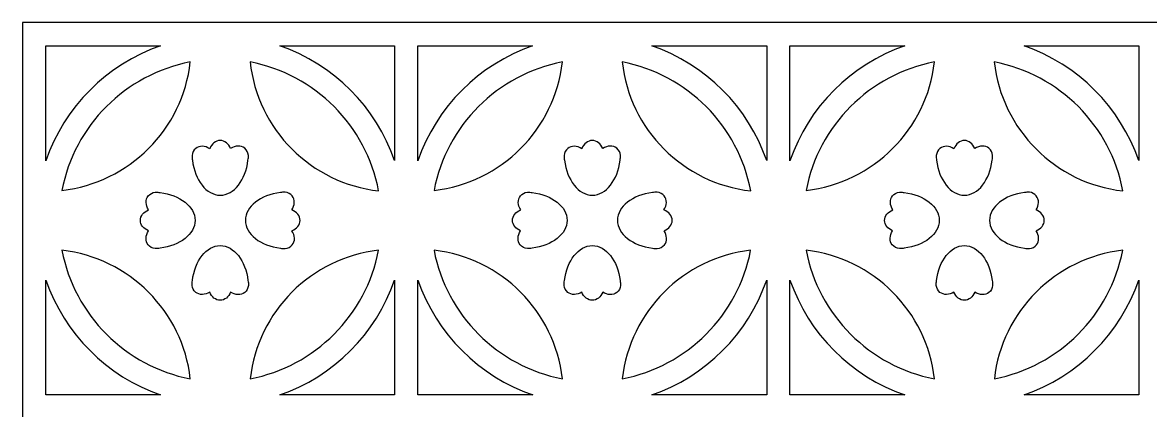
# Model space of a CAD drawing. Header units: centimetres. Extents: x -27 to -10.7, y -8.6 to -0.4.
# Drawn here: x -27 to -18.87, y -3.17 to -0.38 of the extents above; entities that cross this region are included whole.
import ezdxf

# ---------------------------------------------------------------- set-up
doc = ezdxf.new("R2010")
doc.units = ezdxf.units.CM
doc.header["$MEASUREMENT"] = 0
doc.layers.add('layer 1', color=7, linetype='Continuous')

msp = doc.modelspace()

# ---------------------------------------------------------------- linework, layer by layer
at = {"layer": 'layer 1', "color": 250}
for points, knots in [([(-24.31825, -8.59196), (-24.31825, -8.59196), (-26.99914, -8.59196), (-26.99914, -8.59196), (-26.99914, -8.59196), (-26.99914, -8.59196), (-26.99914, -5.91106), (-26.99914, -5.91106), (-26.99914, -5.91106), (-26.99914, -5.91106), (-26.99914, -5.74352), (-26.99914, -5.74352), (-26.99914, -5.74352), (-26.99914, -5.74352), (-26.99914, -3.22971), (-26.99914, -3.22971), (-26.99914, -3.22971), (-26.99914, -3.22971), (-26.99914, -3.06261), (-26.99914, -3.06261), (-26.99914, -3.06261), (-26.99914, -3.06261), (-26.99914, -0.38127), (-26.99914, -0.38127), (-26.99914, -0.38127), (-26.99914, -0.38127), (-24.31825, -0.38127), (-24.31825, -0.38127), (-24.31825, -0.38127), (-24.31825, -0.38127), (-24.1507, -0.38127), (-24.1507, -0.38127), (-24.1507, -0.38127), (-24.1507, -0.38127), (-21.63736, -0.38127), (-21.63736, -0.38127), (-21.63736, -0.38127), (-21.63736, -0.38127), (-21.4698, -0.38127), (-21.4698, -0.38127), (-21.4698, -0.38127), (-21.4698, -0.38127), (-18.95647, -0.38127), (-18.95647, -0.38127), (-18.95647, -0.38127), (-18.95647, -0.38127), (-18.78891, -0.38127), (-18.78891, -0.38127), (-18.78891, -0.38127), (-18.78891, -0.38127), (-16.27558, -0.38127), (-16.27558, -0.38127), (-16.27558, -0.38127), (-16.27558, -0.38127), (-16.10802, -0.38127), (-16.10802, -0.38127), (-16.10802, -0.38127), (-16.10802, -0.38127), (-13.59468, -0.38127), (-13.59468, -0.38127), (-13.59468, -0.38127), (-13.59468, -0.38127), (-13.42713, -0.38127), (-13.42713, -0.38127), (-13.42713, -0.38127), (-13.42713, -0.38127), (-10.74624, -0.38127), (-10.74624, -0.38127), (-10.74624, -0.38127), (-10.74624, -0.38127), (-10.74624, -3.06261), (-10.74624, -3.06261), (-10.74624, -3.06261), (-10.74624, -3.06261), (-10.74624, -3.22971), (-10.74624, -3.22971), (-10.74624, -3.22971), (-10.74624, -3.22971), (-10.74624, -5.74352), (-10.74624, -5.74352), (-10.74624, -5.74352), (-10.74624, -5.74352), (-10.74624, -5.91106), (-10.74624, -5.91106), (-10.74624, -5.91106), (-10.74624, -5.91106), (-10.74624, -8.59196), (-10.74624, -8.59196), (-10.74624, -8.59196), (-10.74624, -8.59196), (-13.42713, -8.59196), (-13.42713, -8.59196), (-13.42713, -8.59196), (-13.42713, -8.59196), (-13.59468, -8.59196), (-13.59468, -8.59196), (-13.59468, -8.59196), (-13.59468, -8.59196), (-16.10802, -8.59196), (-16.10802, -8.59196), (-16.10802, -8.59196), (-16.10802, -8.59196), (-16.27558, -8.59196), (-16.27558, -8.59196), (-16.27558, -8.59196), (-16.27558, -8.59196), (-18.78891, -8.59196), (-18.78891, -8.59196), (-18.78891, -8.59196), (-18.78891, -8.59196), (-18.95647, -8.59196), (-18.95647, -8.59196), (-18.95647, -8.59196), (-18.95647, -8.59196), (-21.4698, -8.59196), (-21.4698, -8.59196), (-21.4698, -8.59196), (-21.4698, -8.59196), (-21.63736, -8.59196), (-21.63736, -8.59196), (-21.63736, -8.59196), (-21.63736, -8.59196), (-24.1507, -8.59196), (-24.1507, -8.59196), (-24.1507, -8.59196), (-24.1507, -8.59196), (-24.31825, -8.59196), (-24.31825, -8.59196)], [0, 0, 0, 0, 0.030303, 0.030303, 0.030303, 0.030303, 0.0606061, 0.0606061, 0.0606061, 0.0606061, 0.0909091, 0.0909091, 0.0909091, 0.0909091, 0.1212121, 0.1212121, 0.1212121, 0.1212121, 0.1515152, 0.1515152, 0.1515152, 0.1515152, 0.1818182, 0.1818182, 0.1818182, 0.1818182, 0.2121212, 0.2121212, 0.2121212, 0.2121212, 0.2424242, 0.2424242, 0.2424242, 0.2424242, 0.2727273, 0.2727273, 0.2727273, 0.2727273, 0.3030303, 0.3030303, 0.3030303, 0.3030303, 0.3333333, 0.3333333, 0.3333333, 0.3333333, 0.3636364, 0.3636364, 0.3636364, 0.3636364, 0.3939394, 0.3939394, 0.3939394, 0.3939394, 0.4242424, 0.4242424, 0.4242424, 0.4242424, 0.4545455, 0.4545455, 0.4545455, 0.4545455, 0.4848485, 0.4848485, 0.4848485, 0.4848485, 0.5151515, 0.5151515, 0.5151515, 0.5151515, 0.5454545, 0.5454545, 0.5454545, 0.5454545, 0.5757576, 0.5757576, 0.5757576, 0.5757576, 0.6060606, 0.6060606, 0.6060606, 0.6060606, 0.6363636, 0.6363636, 0.6363636, 0.6363636, 0.6666667, 0.6666667, 0.6666667, 0.6666667, 0.6969697, 0.6969697, 0.6969697, 0.6969697, 0.7272727, 0.7272727, 0.7272727, 0.7272727, 0.7575758, 0.7575758, 0.7575758, 0.7575758, 0.7878788, 0.7878788, 0.7878788, 0.7878788, 0.8181818, 0.8181818, 0.8181818, 0.8181818, 0.8484848, 0.8484848, 0.8484848, 0.8484848, 0.8787879, 0.8787879, 0.8787879, 0.8787879, 0.9090909, 0.9090909, 0.9090909, 0.9090909, 0.9393939, 0.9393939, 0.9393939, 0.9393939, 1, 1, 1, 1]), ([(-26.83159, -1.37586), (-26.69847, -0.98933), (-26.39119, -0.68203), (-26.00473, -0.54882), (-26.00473, -0.54882), (-26.00473, -0.54882), (-26.83159, -0.54882), (-26.83159, -0.54882), (-26.83159, -0.54882), (-26.83159, -0.54882), (-26.83159, -1.37586), (-26.83159, -1.37586)], [0, 0, 0, 0, 0.25, 0.25, 0.25, 0.25, 0.5, 0.5, 0.5, 0.5, 1, 1, 1, 1]), ([(-25.14503, -0.54882), (-24.75863, -0.682), (-24.45143, -0.98919), (-24.31825, -1.3756), (-24.31825, -1.3756), (-24.31825, -1.3756), (-24.31825, -0.54882), (-24.31825, -0.54882), (-24.31825, -0.54882), (-24.31825, -0.54882), (-25.14503, -0.54882), (-25.14503, -0.54882)], [0, 0, 0, 0, 0.25, 0.25, 0.25, 0.25, 0.5, 0.5, 0.5, 0.5, 1, 1, 1, 1]), ([(-24.1507, -1.37586), (-24.01757, -0.98933), (-23.7103, -0.68203), (-23.32384, -0.54882), (-23.32384, -0.54882), (-23.32384, -0.54882), (-24.1507, -0.54882), (-24.1507, -0.54882), (-24.1507, -0.54882), (-24.1507, -0.54882), (-24.1507, -1.37586), (-24.1507, -1.37586)], [0, 0, 0, 0, 0.25, 0.25, 0.25, 0.25, 0.5, 0.5, 0.5, 0.5, 1, 1, 1, 1]), ([(-22.46413, -0.54882), (-22.07774, -0.682), (-21.77054, -0.98919), (-21.63736, -1.3756), (-21.63736, -1.3756), (-21.63736, -1.3756), (-21.63736, -0.54882), (-21.63736, -0.54882), (-21.63736, -0.54882), (-21.63736, -0.54882), (-22.46413, -0.54882), (-22.46413, -0.54882)], [0, 0, 0, 0, 0.25, 0.25, 0.25, 0.25, 0.5, 0.5, 0.5, 0.5, 1, 1, 1, 1]), ([(-21.4698, -1.37586), (-21.33668, -0.98933), (-21.02941, -0.68203), (-20.64295, -0.54882), (-20.64295, -0.54882), (-20.64295, -0.54882), (-21.4698, -0.54882), (-21.4698, -0.54882), (-21.4698, -0.54882), (-21.4698, -0.54882), (-21.4698, -1.37586), (-21.4698, -1.37586)], [0, 0, 0, 0, 0.25, 0.25, 0.25, 0.25, 0.5, 0.5, 0.5, 0.5, 1, 1, 1, 1]), ([(-19.78324, -0.54882), (-19.39685, -0.682), (-19.08964, -0.98919), (-18.95647, -1.3756), (-18.95647, -1.3756), (-18.95647, -1.3756), (-18.95647, -0.54882), (-18.95647, -0.54882), (-18.95647, -0.54882), (-18.95647, -0.54882), (-19.78324, -0.54882), (-19.78324, -0.54882)], [0, 0, 0, 0, 0.25, 0.25, 0.25, 0.25, 0.5, 0.5, 0.5, 0.5, 1, 1, 1, 1]), ([(-26.71555, -1.58984), (-26.62697, -1.12339), (-26.25704, -0.75341), (-25.79057, -0.66486), (-25.79057, -0.66486), (-25.84452, -1.14882), (-26.2316, -1.5359), (-26.71555, -1.58984)], [0, 0, 0, 0, 0.3333333, 0.3333333, 0.3333333, 0.3333333, 1, 1, 1, 1]), ([(-25.35965, -0.66478), (-24.8918, -0.75344), (-24.52093, -1.12515), (-24.43355, -1.59345), (-24.43355, -1.59345), (-24.91905, -1.53966), (-25.3072, -1.15064), (-25.35965, -0.66478)], [0, 0, 0, 0, 0.3333333, 0.3333333, 0.3333333, 0.3333333, 1, 1, 1, 1]), ([(-24.03465, -1.58984), (-23.94608, -1.12339), (-23.57615, -0.75341), (-23.10968, -0.66486), (-23.10968, -0.66486), (-23.16363, -1.14882), (-23.55071, -1.5359), (-24.03465, -1.58984)], [0, 0, 0, 0, 0.3333333, 0.3333333, 0.3333333, 0.3333333, 1, 1, 1, 1]), ([(-22.67876, -0.66478), (-22.21091, -0.75344), (-21.84003, -1.12515), (-21.75266, -1.59345), (-21.75266, -1.59345), (-22.23815, -1.53966), (-22.62631, -1.15064), (-22.67876, -0.66478)], [0, 0, 0, 0, 0.3333333, 0.3333333, 0.3333333, 0.3333333, 1, 1, 1, 1]), ([(-21.35376, -1.58984), (-21.26519, -1.12339), (-20.89526, -0.75341), (-20.42879, -0.66486), (-20.42879, -0.66486), (-20.48274, -1.14882), (-20.86982, -1.5359), (-21.35376, -1.58984)], [0, 0, 0, 0, 0.3333333, 0.3333333, 0.3333333, 0.3333333, 1, 1, 1, 1]), ([(-19.99786, -0.66478), (-19.53001, -0.75344), (-19.15914, -1.12515), (-19.07177, -1.59345), (-19.07177, -1.59345), (-19.55726, -1.53966), (-19.94542, -1.15064), (-19.99786, -0.66478)], [0, 0, 0, 0, 0.3333333, 0.3333333, 0.3333333, 0.3333333, 1, 1, 1, 1]), ([(-25.77518, -1.3719), (-25.77763, -1.36135), (-25.77848, -1.35088), (-25.77776, -1.34086), (-25.77776, -1.34086), (-25.77776, -1.34086), (-25.77793, -1.33744), (-25.77793, -1.33744), (-25.77793, -1.33744), (-25.77793, -1.33744), (-25.77746, -1.33744), (-25.77746, -1.33744), (-25.77746, -1.33744), (-25.7753, -1.31746), (-25.76662, -1.29957), (-25.75149, -1.28734), (-25.75149, -1.28734), (-25.72449, -1.26552), (-25.6844, -1.26771), (-25.65031, -1.28947), (-25.65031, -1.28947), (-25.6365, -1.25429), (-25.60796, -1.23008), (-25.57504, -1.23008), (-25.57504, -1.23008), (-25.54237, -1.23008), (-25.51408, -1.2539), (-25.50016, -1.28865), (-25.50016, -1.28865), (-25.46593, -1.26647), (-25.42552, -1.26408), (-25.39832, -1.28611), (-25.39832, -1.28611), (-25.38286, -1.29857), (-25.37421, -1.31694), (-25.37227, -1.33744), (-25.37227, -1.33744), (-25.37227, -1.33744), (-25.37214, -1.33744), (-25.37214, -1.33744), (-25.37214, -1.33744), (-25.37214, -1.33744), (-25.37218, -1.33823), (-25.37218, -1.33823), (-25.37218, -1.33823), (-25.37125, -1.34903), (-25.37217, -1.36038), (-25.37495, -1.37182), (-25.37495, -1.37182), (-25.39195, -1.51526), (-25.47506, -1.62419), (-25.57504, -1.62419), (-25.57504, -1.62419), (-25.675, -1.62419), (-25.75814, -1.51529), (-25.77518, -1.3719)], [0, 0, 0, 0, 0.0666667, 0.0666667, 0.0666667, 0.0666667, 0.1333333, 0.1333333, 0.1333333, 0.1333333, 0.2, 0.2, 0.2, 0.2, 0.2666667, 0.2666667, 0.2666667, 0.2666667, 0.3333333, 0.3333333, 0.3333333, 0.3333333, 0.4, 0.4, 0.4, 0.4, 0.4666667, 0.4666667, 0.4666667, 0.4666667, 0.5333333, 0.5333333, 0.5333333, 0.5333333, 0.6, 0.6, 0.6, 0.6, 0.6666667, 0.6666667, 0.6666667, 0.6666667, 0.7333333, 0.7333333, 0.7333333, 0.7333333, 0.8, 0.8, 0.8, 0.8, 0.8666667, 0.8666667, 0.8666667, 0.8666667, 1, 1, 1, 1]), ([(-23.09429, -1.3719), (-23.09674, -1.36135), (-23.09758, -1.35088), (-23.09687, -1.34086), (-23.09687, -1.34086), (-23.09687, -1.34086), (-23.09704, -1.33744), (-23.09704, -1.33744), (-23.09704, -1.33744), (-23.09704, -1.33744), (-23.09657, -1.33744), (-23.09657, -1.33744), (-23.09657, -1.33744), (-23.09441, -1.31746), (-23.08573, -1.29957), (-23.0706, -1.28734), (-23.0706, -1.28734), (-23.04359, -1.26552), (-23.00351, -1.26771), (-22.96942, -1.28947), (-22.96942, -1.28947), (-22.95561, -1.25429), (-22.92707, -1.23008), (-22.89414, -1.23008), (-22.89414, -1.23008), (-22.86148, -1.23008), (-22.83319, -1.2539), (-22.81927, -1.28865), (-22.81927, -1.28865), (-22.78504, -1.26647), (-22.74463, -1.26408), (-22.71743, -1.28611), (-22.71743, -1.28611), (-22.70197, -1.29857), (-22.69332, -1.31694), (-22.69137, -1.33744), (-22.69137, -1.33744), (-22.69137, -1.33744), (-22.69125, -1.33744), (-22.69125, -1.33744), (-22.69125, -1.33744), (-22.69125, -1.33744), (-22.69129, -1.33823), (-22.69129, -1.33823), (-22.69129, -1.33823), (-22.69036, -1.34903), (-22.69128, -1.36038), (-22.69406, -1.37182), (-22.69406, -1.37182), (-22.71105, -1.51526), (-22.79417, -1.62419), (-22.89414, -1.62419), (-22.89414, -1.62419), (-22.99411, -1.62419), (-23.07725, -1.51529), (-23.09429, -1.3719)], [0, 0, 0, 0, 0.0666667, 0.0666667, 0.0666667, 0.0666667, 0.1333333, 0.1333333, 0.1333333, 0.1333333, 0.2, 0.2, 0.2, 0.2, 0.2666667, 0.2666667, 0.2666667, 0.2666667, 0.3333333, 0.3333333, 0.3333333, 0.3333333, 0.4, 0.4, 0.4, 0.4, 0.4666667, 0.4666667, 0.4666667, 0.4666667, 0.5333333, 0.5333333, 0.5333333, 0.5333333, 0.6, 0.6, 0.6, 0.6, 0.6666667, 0.6666667, 0.6666667, 0.6666667, 0.7333333, 0.7333333, 0.7333333, 0.7333333, 0.8, 0.8, 0.8, 0.8, 0.8666667, 0.8666667, 0.8666667, 0.8666667, 1, 1, 1, 1]), ([(-20.41339, -1.3719), (-20.41584, -1.36135), (-20.41669, -1.35088), (-20.41598, -1.34086), (-20.41598, -1.34086), (-20.41598, -1.34086), (-20.41614, -1.33744), (-20.41614, -1.33744), (-20.41614, -1.33744), (-20.41614, -1.33744), (-20.41568, -1.33744), (-20.41568, -1.33744), (-20.41568, -1.33744), (-20.41352, -1.31746), (-20.40484, -1.29957), (-20.3897, -1.28734), (-20.3897, -1.28734), (-20.3627, -1.26552), (-20.32262, -1.26771), (-20.28852, -1.28947), (-20.28852, -1.28947), (-20.27472, -1.25429), (-20.24618, -1.23008), (-20.21325, -1.23008), (-20.21325, -1.23008), (-20.18058, -1.23008), (-20.1523, -1.2539), (-20.13838, -1.28865), (-20.13838, -1.28865), (-20.10415, -1.26647), (-20.06373, -1.26408), (-20.03654, -1.28611), (-20.03654, -1.28611), (-20.02108, -1.29857), (-20.01243, -1.31694), (-20.01048, -1.33744), (-20.01048, -1.33744), (-20.01048, -1.33744), (-20.01036, -1.33744), (-20.01036, -1.33744), (-20.01036, -1.33744), (-20.01036, -1.33744), (-20.0104, -1.33823), (-20.0104, -1.33823), (-20.0104, -1.33823), (-20.00947, -1.34903), (-20.01039, -1.36038), (-20.01317, -1.37182), (-20.01317, -1.37182), (-20.03016, -1.51526), (-20.11328, -1.62419), (-20.21325, -1.62419), (-20.21325, -1.62419), (-20.31321, -1.62419), (-20.39636, -1.51529), (-20.41339, -1.3719)], [0, 0, 0, 0, 0.0666667, 0.0666667, 0.0666667, 0.0666667, 0.1333333, 0.1333333, 0.1333333, 0.1333333, 0.2, 0.2, 0.2, 0.2, 0.2666667, 0.2666667, 0.2666667, 0.2666667, 0.3333333, 0.3333333, 0.3333333, 0.3333333, 0.4, 0.4, 0.4, 0.4, 0.4666667, 0.4666667, 0.4666667, 0.4666667, 0.5333333, 0.5333333, 0.5333333, 0.5333333, 0.6, 0.6, 0.6, 0.6, 0.6666667, 0.6666667, 0.6666667, 0.6666667, 0.7333333, 0.7333333, 0.7333333, 0.7333333, 0.8, 0.8, 0.8, 0.8, 0.8666667, 0.8666667, 0.8666667, 0.8666667, 1, 1, 1, 1]), ([(-26.00862, -1.60534), (-26.01917, -1.60289), (-26.02964, -1.60204), (-26.03966, -1.60275), (-26.03966, -1.60275), (-26.03966, -1.60275), (-26.04308, -1.60259), (-26.04308, -1.60259), (-26.04308, -1.60259), (-26.04308, -1.60259), (-26.04308, -1.60306), (-26.04308, -1.60306), (-26.04308, -1.60306), (-26.06306, -1.60522), (-26.08095, -1.61389), (-26.09318, -1.62903), (-26.09318, -1.62903), (-26.115, -1.65603), (-26.11281, -1.69612), (-26.09105, -1.73021), (-26.09105, -1.73021), (-26.12623, -1.74402), (-26.15044, -1.77255), (-26.15044, -1.80548), (-26.15044, -1.80548), (-26.15044, -1.83815), (-26.12662, -1.86644), (-26.09187, -1.88036), (-26.09187, -1.88036), (-26.11405, -1.91459), (-26.11643, -1.955), (-26.09441, -1.98219), (-26.09441, -1.98219), (-26.08195, -1.99766), (-26.06358, -2.00631), (-26.04308, -2.00825), (-26.04308, -2.00825), (-26.04308, -2.00825), (-26.04308, -2.00838), (-26.04308, -2.00838), (-26.04308, -2.00838), (-26.04308, -2.00838), (-26.04228, -2.00833), (-26.04228, -2.00833), (-26.04228, -2.00833), (-26.03149, -2.00927), (-26.02014, -2.00835), (-26.0087, -2.00557), (-26.0087, -2.00557), (-25.86526, -1.98857), (-25.75633, -1.90546), (-25.75633, -1.80548), (-25.75633, -1.80548), (-25.75633, -1.70552), (-25.86523, -1.62238), (-26.00862, -1.60534)], [0, 0, 0, 0, 0.0666667, 0.0666667, 0.0666667, 0.0666667, 0.1333333, 0.1333333, 0.1333333, 0.1333333, 0.2, 0.2, 0.2, 0.2, 0.2666667, 0.2666667, 0.2666667, 0.2666667, 0.3333333, 0.3333333, 0.3333333, 0.3333333, 0.4, 0.4, 0.4, 0.4, 0.4666667, 0.4666667, 0.4666667, 0.4666667, 0.5333333, 0.5333333, 0.5333333, 0.5333333, 0.6, 0.6, 0.6, 0.6, 0.6666667, 0.6666667, 0.6666667, 0.6666667, 0.7333333, 0.7333333, 0.7333333, 0.7333333, 0.8, 0.8, 0.8, 0.8, 0.8666667, 0.8666667, 0.8666667, 0.8666667, 1, 1, 1, 1]), ([(-25.14124, -1.60534), (-25.13068, -1.60289), (-25.12021, -1.60204), (-25.1102, -1.60275), (-25.1102, -1.60275), (-25.1102, -1.60275), (-25.10677, -1.60259), (-25.10677, -1.60259), (-25.10677, -1.60259), (-25.10677, -1.60259), (-25.10677, -1.60306), (-25.10677, -1.60306), (-25.10677, -1.60306), (-25.08679, -1.60522), (-25.06891, -1.61389), (-25.05667, -1.62903), (-25.05667, -1.62903), (-25.03486, -1.65603), (-25.03705, -1.69612), (-25.05881, -1.73021), (-25.05881, -1.73021), (-25.02362, -1.74402), (-24.99941, -1.77255), (-24.99941, -1.80548), (-24.99941, -1.80548), (-24.99941, -1.83815), (-25.02324, -1.86644), (-25.05798, -1.88036), (-25.05798, -1.88036), (-25.0358, -1.91459), (-25.03342, -1.955), (-25.05544, -1.98219), (-25.05544, -1.98219), (-25.06791, -1.99766), (-25.08627, -2.00631), (-25.10677, -2.00825), (-25.10677, -2.00825), (-25.10677, -2.00825), (-25.10677, -2.00838), (-25.10677, -2.00838), (-25.10677, -2.00838), (-25.10677, -2.00838), (-25.10757, -2.00833), (-25.10757, -2.00833), (-25.10757, -2.00833), (-25.11837, -2.00927), (-25.12971, -2.00835), (-25.14115, -2.00557), (-25.14115, -2.00557), (-25.28459, -1.98857), (-25.39352, -1.90546), (-25.39352, -1.80548), (-25.39352, -1.80548), (-25.39352, -1.70552), (-25.28462, -1.62238), (-25.14124, -1.60534)], [0, 0, 0, 0, 0.0666667, 0.0666667, 0.0666667, 0.0666667, 0.1333333, 0.1333333, 0.1333333, 0.1333333, 0.2, 0.2, 0.2, 0.2, 0.2666667, 0.2666667, 0.2666667, 0.2666667, 0.3333333, 0.3333333, 0.3333333, 0.3333333, 0.4, 0.4, 0.4, 0.4, 0.4666667, 0.4666667, 0.4666667, 0.4666667, 0.5333333, 0.5333333, 0.5333333, 0.5333333, 0.6, 0.6, 0.6, 0.6, 0.6666667, 0.6666667, 0.6666667, 0.6666667, 0.7333333, 0.7333333, 0.7333333, 0.7333333, 0.8, 0.8, 0.8, 0.8, 0.8666667, 0.8666667, 0.8666667, 0.8666667, 1, 1, 1, 1]), ([(-23.32773, -1.60534), (-23.33828, -1.60289), (-23.34875, -1.60204), (-23.35876, -1.60275), (-23.35876, -1.60275), (-23.35876, -1.60275), (-23.36219, -1.60259), (-23.36219, -1.60259), (-23.36219, -1.60259), (-23.36219, -1.60259), (-23.36219, -1.60306), (-23.36219, -1.60306), (-23.36219, -1.60306), (-23.38217, -1.60522), (-23.40005, -1.61389), (-23.41229, -1.62903), (-23.41229, -1.62903), (-23.43411, -1.65603), (-23.43192, -1.69612), (-23.41015, -1.73021), (-23.41015, -1.73021), (-23.44534, -1.74402), (-23.46955, -1.77255), (-23.46955, -1.80548), (-23.46955, -1.80548), (-23.46955, -1.83815), (-23.44572, -1.86644), (-23.41098, -1.88036), (-23.41098, -1.88036), (-23.43316, -1.91459), (-23.43554, -1.955), (-23.41352, -1.98219), (-23.41352, -1.98219), (-23.40105, -1.99766), (-23.38269, -2.00631), (-23.36219, -2.00825), (-23.36219, -2.00825), (-23.36219, -2.00825), (-23.36219, -2.00838), (-23.36219, -2.00838), (-23.36219, -2.00838), (-23.36219, -2.00838), (-23.36139, -2.00833), (-23.36139, -2.00833), (-23.36139, -2.00833), (-23.35059, -2.00927), (-23.33925, -2.00835), (-23.32781, -2.00557), (-23.32781, -2.00557), (-23.18437, -1.98857), (-23.07544, -1.90546), (-23.07544, -1.80548), (-23.07544, -1.80548), (-23.07544, -1.70552), (-23.18434, -1.62238), (-23.32773, -1.60534)], [0, 0, 0, 0, 0.0666667, 0.0666667, 0.0666667, 0.0666667, 0.1333333, 0.1333333, 0.1333333, 0.1333333, 0.2, 0.2, 0.2, 0.2, 0.2666667, 0.2666667, 0.2666667, 0.2666667, 0.3333333, 0.3333333, 0.3333333, 0.3333333, 0.4, 0.4, 0.4, 0.4, 0.4666667, 0.4666667, 0.4666667, 0.4666667, 0.5333333, 0.5333333, 0.5333333, 0.5333333, 0.6, 0.6, 0.6, 0.6, 0.6666667, 0.6666667, 0.6666667, 0.6666667, 0.7333333, 0.7333333, 0.7333333, 0.7333333, 0.8, 0.8, 0.8, 0.8, 0.8666667, 0.8666667, 0.8666667, 0.8666667, 1, 1, 1, 1]), ([(-22.46034, -1.60534), (-22.44979, -1.60289), (-22.43932, -1.60204), (-22.4293, -1.60275), (-22.4293, -1.60275), (-22.4293, -1.60275), (-22.42588, -1.60259), (-22.42588, -1.60259), (-22.42588, -1.60259), (-22.42588, -1.60259), (-22.42588, -1.60306), (-22.42588, -1.60306), (-22.42588, -1.60306), (-22.4059, -1.60522), (-22.38801, -1.61389), (-22.37578, -1.62903), (-22.37578, -1.62903), (-22.35396, -1.65603), (-22.35615, -1.69612), (-22.37791, -1.73021), (-22.37791, -1.73021), (-22.34273, -1.74402), (-22.31852, -1.77255), (-22.31852, -1.80548), (-22.31852, -1.80548), (-22.31852, -1.83815), (-22.34234, -1.86644), (-22.37709, -1.88036), (-22.37709, -1.88036), (-22.35491, -1.91459), (-22.35253, -1.955), (-22.37455, -1.98219), (-22.37455, -1.98219), (-22.38702, -1.99766), (-22.40538, -2.00631), (-22.42588, -2.00825), (-22.42588, -2.00825), (-22.42588, -2.00825), (-22.42588, -2.00838), (-22.42588, -2.00838), (-22.42588, -2.00838), (-22.42588, -2.00838), (-22.42668, -2.00833), (-22.42668, -2.00833), (-22.42668, -2.00833), (-22.43747, -2.00927), (-22.44882, -2.00835), (-22.46026, -2.00557), (-22.46026, -2.00557), (-22.6037, -1.98857), (-22.71263, -1.90546), (-22.71263, -1.80548), (-22.71263, -1.80548), (-22.71263, -1.70552), (-22.60373, -1.62238), (-22.46034, -1.60534)], [0, 0, 0, 0, 0.0666667, 0.0666667, 0.0666667, 0.0666667, 0.1333333, 0.1333333, 0.1333333, 0.1333333, 0.2, 0.2, 0.2, 0.2, 0.2666667, 0.2666667, 0.2666667, 0.2666667, 0.3333333, 0.3333333, 0.3333333, 0.3333333, 0.4, 0.4, 0.4, 0.4, 0.4666667, 0.4666667, 0.4666667, 0.4666667, 0.5333333, 0.5333333, 0.5333333, 0.5333333, 0.6, 0.6, 0.6, 0.6, 0.6666667, 0.6666667, 0.6666667, 0.6666667, 0.7333333, 0.7333333, 0.7333333, 0.7333333, 0.8, 0.8, 0.8, 0.8, 0.8666667, 0.8666667, 0.8666667, 0.8666667, 1, 1, 1, 1]), ([(-20.64683, -1.60534), (-20.65739, -1.60289), (-20.66785, -1.60204), (-20.67787, -1.60275), (-20.67787, -1.60275), (-20.67787, -1.60275), (-20.68129, -1.60259), (-20.68129, -1.60259), (-20.68129, -1.60259), (-20.68129, -1.60259), (-20.68129, -1.60306), (-20.68129, -1.60306), (-20.68129, -1.60306), (-20.70128, -1.60522), (-20.71916, -1.61389), (-20.7314, -1.62903), (-20.7314, -1.62903), (-20.75321, -1.65603), (-20.75102, -1.69612), (-20.72926, -1.73021), (-20.72926, -1.73021), (-20.76445, -1.74402), (-20.78866, -1.77255), (-20.78866, -1.80548), (-20.78866, -1.80548), (-20.78866, -1.83815), (-20.76483, -1.86644), (-20.73008, -1.88036), (-20.73008, -1.88036), (-20.75227, -1.91459), (-20.75465, -1.955), (-20.73263, -1.98219), (-20.73263, -1.98219), (-20.72016, -1.99766), (-20.7018, -2.00631), (-20.68129, -2.00825), (-20.68129, -2.00825), (-20.68129, -2.00825), (-20.68129, -2.00838), (-20.68129, -2.00838), (-20.68129, -2.00838), (-20.68129, -2.00838), (-20.6805, -2.00833), (-20.6805, -2.00833), (-20.6805, -2.00833), (-20.6697, -2.00927), (-20.65836, -2.00835), (-20.64692, -2.00557), (-20.64692, -2.00557), (-20.50347, -1.98857), (-20.39455, -1.90546), (-20.39455, -1.80548), (-20.39455, -1.80548), (-20.39455, -1.70552), (-20.50345, -1.62238), (-20.64683, -1.60534)], [0, 0, 0, 0, 0.0666667, 0.0666667, 0.0666667, 0.0666667, 0.1333333, 0.1333333, 0.1333333, 0.1333333, 0.2, 0.2, 0.2, 0.2, 0.2666667, 0.2666667, 0.2666667, 0.2666667, 0.3333333, 0.3333333, 0.3333333, 0.3333333, 0.4, 0.4, 0.4, 0.4, 0.4666667, 0.4666667, 0.4666667, 0.4666667, 0.5333333, 0.5333333, 0.5333333, 0.5333333, 0.6, 0.6, 0.6, 0.6, 0.6666667, 0.6666667, 0.6666667, 0.6666667, 0.7333333, 0.7333333, 0.7333333, 0.7333333, 0.8, 0.8, 0.8, 0.8, 0.8666667, 0.8666667, 0.8666667, 0.8666667, 1, 1, 1, 1]), ([(-19.77945, -1.60534), (-19.7689, -1.60289), (-19.75843, -1.60204), (-19.74841, -1.60275), (-19.74841, -1.60275), (-19.74841, -1.60275), (-19.74499, -1.60259), (-19.74499, -1.60259), (-19.74499, -1.60259), (-19.74499, -1.60259), (-19.74499, -1.60306), (-19.74499, -1.60306), (-19.74499, -1.60306), (-19.72501, -1.60522), (-19.70712, -1.61389), (-19.69489, -1.62903), (-19.69489, -1.62903), (-19.67307, -1.65603), (-19.67526, -1.69612), (-19.69702, -1.73021), (-19.69702, -1.73021), (-19.66184, -1.74402), (-19.63763, -1.77255), (-19.63763, -1.80548), (-19.63763, -1.80548), (-19.63763, -1.83815), (-19.66145, -1.86644), (-19.6962, -1.88036), (-19.6962, -1.88036), (-19.67402, -1.91459), (-19.67164, -1.955), (-19.69366, -1.98219), (-19.69366, -1.98219), (-19.70612, -1.99766), (-19.72449, -2.00631), (-19.74499, -2.00825), (-19.74499, -2.00825), (-19.74499, -2.00825), (-19.74499, -2.00838), (-19.74499, -2.00838), (-19.74499, -2.00838), (-19.74499, -2.00838), (-19.74578, -2.00833), (-19.74578, -2.00833), (-19.74578, -2.00833), (-19.75658, -2.00927), (-19.76793, -2.00835), (-19.77937, -2.00557), (-19.77937, -2.00557), (-19.92281, -1.98857), (-20.03174, -1.90546), (-20.03174, -1.80548), (-20.03174, -1.80548), (-20.03174, -1.70552), (-19.92284, -1.62238), (-19.77945, -1.60534)], [0, 0, 0, 0, 0.0666667, 0.0666667, 0.0666667, 0.0666667, 0.1333333, 0.1333333, 0.1333333, 0.1333333, 0.2, 0.2, 0.2, 0.2, 0.2666667, 0.2666667, 0.2666667, 0.2666667, 0.3333333, 0.3333333, 0.3333333, 0.3333333, 0.4, 0.4, 0.4, 0.4, 0.4666667, 0.4666667, 0.4666667, 0.4666667, 0.5333333, 0.5333333, 0.5333333, 0.5333333, 0.6, 0.6, 0.6, 0.6, 0.6666667, 0.6666667, 0.6666667, 0.6666667, 0.7333333, 0.7333333, 0.7333333, 0.7333333, 0.8, 0.8, 0.8, 0.8, 0.8666667, 0.8666667, 0.8666667, 0.8666667, 1, 1, 1, 1]), ([(-25.79057, -2.94613), (-26.25703, -2.85757), (-26.62701, -2.48763), (-26.71556, -2.02114), (-26.71556, -2.02114), (-26.23161, -2.07509), (-25.84451, -2.46218), (-25.79057, -2.94613)], [0, 0, 0, 0, 0.3333333, 0.3333333, 0.3333333, 0.3333333, 1, 1, 1, 1]), ([(-25.77518, -2.23928), (-25.77763, -2.24983), (-25.77848, -2.2603), (-25.77776, -2.27032), (-25.77776, -2.27032), (-25.77776, -2.27032), (-25.77793, -2.27374), (-25.77793, -2.27374), (-25.77793, -2.27374), (-25.77793, -2.27374), (-25.77746, -2.27374), (-25.77746, -2.27374), (-25.77746, -2.27374), (-25.7753, -2.29373), (-25.76662, -2.31161), (-25.75149, -2.32385), (-25.75149, -2.32385), (-25.72449, -2.34566), (-25.6844, -2.34347), (-25.65031, -2.32171), (-25.65031, -2.32171), (-25.6365, -2.3569), (-25.60796, -2.38111), (-25.57504, -2.38111), (-25.57504, -2.38111), (-25.54237, -2.38111), (-25.51408, -2.35728), (-25.50016, -2.32253), (-25.50016, -2.32253), (-25.46593, -2.34472), (-25.42552, -2.3471), (-25.39832, -2.32508), (-25.39832, -2.32508), (-25.38286, -2.31261), (-25.37421, -2.29425), (-25.37227, -2.27374), (-25.37227, -2.27374), (-25.37227, -2.27374), (-25.37214, -2.27374), (-25.37214, -2.27374), (-25.37214, -2.27374), (-25.37214, -2.27374), (-25.37218, -2.27295), (-25.37218, -2.27295), (-25.37218, -2.27295), (-25.37125, -2.26215), (-25.37217, -2.25081), (-25.37495, -2.23937), (-25.37495, -2.23937), (-25.39195, -2.09592), (-25.47506, -1.987), (-25.57504, -1.987), (-25.57504, -1.987), (-25.675, -1.987), (-25.75814, -2.0959), (-25.77518, -2.23928)], [0, 0, 0, 0, 0.0666667, 0.0666667, 0.0666667, 0.0666667, 0.1333333, 0.1333333, 0.1333333, 0.1333333, 0.2, 0.2, 0.2, 0.2, 0.2666667, 0.2666667, 0.2666667, 0.2666667, 0.3333333, 0.3333333, 0.3333333, 0.3333333, 0.4, 0.4, 0.4, 0.4, 0.4666667, 0.4666667, 0.4666667, 0.4666667, 0.5333333, 0.5333333, 0.5333333, 0.5333333, 0.6, 0.6, 0.6, 0.6, 0.6666667, 0.6666667, 0.6666667, 0.6666667, 0.7333333, 0.7333333, 0.7333333, 0.7333333, 0.8, 0.8, 0.8, 0.8, 0.8666667, 0.8666667, 0.8666667, 0.8666667, 1, 1, 1, 1]), ([(-24.43425, -2.02114), (-24.5228, -2.48759), (-24.89276, -2.85758), (-25.35922, -2.94613), (-25.35922, -2.94613), (-25.30527, -2.46218), (-24.9182, -2.07509), (-24.43425, -2.02114)], [0, 0, 0, 0, 0.3333333, 0.3333333, 0.3333333, 0.3333333, 1, 1, 1, 1]), ([(-23.10968, -2.94613), (-23.57614, -2.85757), (-23.94612, -2.48763), (-24.03467, -2.02114), (-24.03467, -2.02114), (-23.55072, -2.07509), (-23.16362, -2.46218), (-23.10968, -2.94613)], [0, 0, 0, 0, 0.3333333, 0.3333333, 0.3333333, 0.3333333, 1, 1, 1, 1]), ([(-23.09429, -2.23928), (-23.09674, -2.24983), (-23.09758, -2.2603), (-23.09687, -2.27032), (-23.09687, -2.27032), (-23.09687, -2.27032), (-23.09704, -2.27374), (-23.09704, -2.27374), (-23.09704, -2.27374), (-23.09704, -2.27374), (-23.09657, -2.27374), (-23.09657, -2.27374), (-23.09657, -2.27374), (-23.09441, -2.29373), (-23.08573, -2.31161), (-23.0706, -2.32385), (-23.0706, -2.32385), (-23.04359, -2.34566), (-23.00351, -2.34347), (-22.96942, -2.32171), (-22.96942, -2.32171), (-22.95561, -2.3569), (-22.92707, -2.38111), (-22.89414, -2.38111), (-22.89414, -2.38111), (-22.86148, -2.38111), (-22.83319, -2.35728), (-22.81927, -2.32253), (-22.81927, -2.32253), (-22.78504, -2.34472), (-22.74463, -2.3471), (-22.71743, -2.32508), (-22.71743, -2.32508), (-22.70197, -2.31261), (-22.69332, -2.29425), (-22.69137, -2.27374), (-22.69137, -2.27374), (-22.69137, -2.27374), (-22.69125, -2.27374), (-22.69125, -2.27374), (-22.69125, -2.27374), (-22.69125, -2.27374), (-22.69129, -2.27295), (-22.69129, -2.27295), (-22.69129, -2.27295), (-22.69036, -2.26215), (-22.69128, -2.25081), (-22.69406, -2.23937), (-22.69406, -2.23937), (-22.71105, -2.09592), (-22.79417, -1.987), (-22.89414, -1.987), (-22.89414, -1.987), (-22.99411, -1.987), (-23.07725, -2.0959), (-23.09429, -2.23928)], [0, 0, 0, 0, 0.0666667, 0.0666667, 0.0666667, 0.0666667, 0.1333333, 0.1333333, 0.1333333, 0.1333333, 0.2, 0.2, 0.2, 0.2, 0.2666667, 0.2666667, 0.2666667, 0.2666667, 0.3333333, 0.3333333, 0.3333333, 0.3333333, 0.4, 0.4, 0.4, 0.4, 0.4666667, 0.4666667, 0.4666667, 0.4666667, 0.5333333, 0.5333333, 0.5333333, 0.5333333, 0.6, 0.6, 0.6, 0.6, 0.6666667, 0.6666667, 0.6666667, 0.6666667, 0.7333333, 0.7333333, 0.7333333, 0.7333333, 0.8, 0.8, 0.8, 0.8, 0.8666667, 0.8666667, 0.8666667, 0.8666667, 1, 1, 1, 1]), ([(-21.75336, -2.02114), (-21.84191, -2.48759), (-22.21186, -2.85758), (-22.67833, -2.94613), (-22.67833, -2.94613), (-22.62438, -2.46218), (-22.23731, -2.07509), (-21.75336, -2.02114)], [0, 0, 0, 0, 0.3333333, 0.3333333, 0.3333333, 0.3333333, 1, 1, 1, 1]), ([(-20.42879, -2.94613), (-20.89524, -2.85757), (-21.26523, -2.48763), (-21.35378, -2.02114), (-21.35378, -2.02114), (-20.86983, -2.07509), (-20.48273, -2.46218), (-20.42879, -2.94613)], [0, 0, 0, 0, 0.3333333, 0.3333333, 0.3333333, 0.3333333, 1, 1, 1, 1]), ([(-20.41339, -2.23928), (-20.41584, -2.24983), (-20.41669, -2.2603), (-20.41598, -2.27032), (-20.41598, -2.27032), (-20.41598, -2.27032), (-20.41614, -2.27374), (-20.41614, -2.27374), (-20.41614, -2.27374), (-20.41614, -2.27374), (-20.41568, -2.27374), (-20.41568, -2.27374), (-20.41568, -2.27374), (-20.41352, -2.29373), (-20.40484, -2.31161), (-20.3897, -2.32385), (-20.3897, -2.32385), (-20.3627, -2.34566), (-20.32262, -2.34347), (-20.28852, -2.32171), (-20.28852, -2.32171), (-20.27472, -2.3569), (-20.24618, -2.38111), (-20.21325, -2.38111), (-20.21325, -2.38111), (-20.18058, -2.38111), (-20.1523, -2.35728), (-20.13838, -2.32253), (-20.13838, -2.32253), (-20.10415, -2.34472), (-20.06373, -2.3471), (-20.03654, -2.32508), (-20.03654, -2.32508), (-20.02108, -2.31261), (-20.01243, -2.29425), (-20.01048, -2.27374), (-20.01048, -2.27374), (-20.01048, -2.27374), (-20.01036, -2.27374), (-20.01036, -2.27374), (-20.01036, -2.27374), (-20.01036, -2.27374), (-20.0104, -2.27295), (-20.0104, -2.27295), (-20.0104, -2.27295), (-20.00947, -2.26215), (-20.01039, -2.25081), (-20.01317, -2.23937), (-20.01317, -2.23937), (-20.03016, -2.09592), (-20.11328, -1.987), (-20.21325, -1.987), (-20.21325, -1.987), (-20.31321, -1.987), (-20.39636, -2.0959), (-20.41339, -2.23928)], [0, 0, 0, 0, 0.0666667, 0.0666667, 0.0666667, 0.0666667, 0.1333333, 0.1333333, 0.1333333, 0.1333333, 0.2, 0.2, 0.2, 0.2, 0.2666667, 0.2666667, 0.2666667, 0.2666667, 0.3333333, 0.3333333, 0.3333333, 0.3333333, 0.4, 0.4, 0.4, 0.4, 0.4666667, 0.4666667, 0.4666667, 0.4666667, 0.5333333, 0.5333333, 0.5333333, 0.5333333, 0.6, 0.6, 0.6, 0.6, 0.6666667, 0.6666667, 0.6666667, 0.6666667, 0.7333333, 0.7333333, 0.7333333, 0.7333333, 0.8, 0.8, 0.8, 0.8, 0.8666667, 0.8666667, 0.8666667, 0.8666667, 1, 1, 1, 1]), ([(-19.07247, -2.02114), (-19.16102, -2.48759), (-19.53097, -2.85758), (-19.99744, -2.94613), (-19.99744, -2.94613), (-19.94349, -2.46218), (-19.55641, -2.07509), (-19.07247, -2.02114)], [0, 0, 0, 0, 0.3333333, 0.3333333, 0.3333333, 0.3333333, 1, 1, 1, 1]), ([(-26.00447, -3.06216), (-26.39108, -2.92901), (-26.69842, -2.62162), (-26.83159, -2.23504), (-26.83159, -2.23504), (-26.83159, -2.23504), (-26.83159, -3.06216), (-26.83159, -3.06216), (-26.83159, -3.06216), (-26.83159, -3.06216), (-26.00447, -3.06216), (-26.00447, -3.06216)], [0, 0, 0, 0, 0.25, 0.25, 0.25, 0.25, 0.5, 0.5, 0.5, 0.5, 1, 1, 1, 1]), ([(-24.31825, -2.2353), (-24.45146, -2.62179), (-24.75877, -2.92902), (-25.14529, -3.06216), (-25.14529, -3.06216), (-25.14529, -3.06216), (-24.31825, -3.06216), (-24.31825, -3.06216), (-24.31825, -3.06216), (-24.31825, -3.06216), (-24.31825, -2.2353), (-24.31825, -2.2353)], [0, 0, 0, 0, 0.25, 0.25, 0.25, 0.25, 0.5, 0.5, 0.5, 0.5, 1, 1, 1, 1]), ([(-23.32358, -3.06216), (-23.71019, -2.92901), (-24.01753, -2.62162), (-24.1507, -2.23504), (-24.1507, -2.23504), (-24.1507, -2.23504), (-24.1507, -3.06216), (-24.1507, -3.06216), (-24.1507, -3.06216), (-24.1507, -3.06216), (-23.32358, -3.06216), (-23.32358, -3.06216)], [0, 0, 0, 0, 0.25, 0.25, 0.25, 0.25, 0.5, 0.5, 0.5, 0.5, 1, 1, 1, 1]), ([(-21.63736, -2.2353), (-21.77056, -2.62179), (-22.07788, -2.92902), (-22.46439, -3.06216), (-22.46439, -3.06216), (-22.46439, -3.06216), (-21.63736, -3.06216), (-21.63736, -3.06216), (-21.63736, -3.06216), (-21.63736, -3.06216), (-21.63736, -2.2353), (-21.63736, -2.2353)], [0, 0, 0, 0, 0.25, 0.25, 0.25, 0.25, 0.5, 0.5, 0.5, 0.5, 1, 1, 1, 1]), ([(-20.64269, -3.06216), (-21.0293, -2.92901), (-21.33664, -2.62162), (-21.4698, -2.23504), (-21.4698, -2.23504), (-21.4698, -2.23504), (-21.4698, -3.06216), (-21.4698, -3.06216), (-21.4698, -3.06216), (-21.4698, -3.06216), (-20.64269, -3.06216), (-20.64269, -3.06216)], [0, 0, 0, 0, 0.25, 0.25, 0.25, 0.25, 0.5, 0.5, 0.5, 0.5, 1, 1, 1, 1]), ([(-18.95647, -2.2353), (-19.08967, -2.62179), (-19.39699, -2.92902), (-19.7835, -3.06216), (-19.7835, -3.06216), (-19.7835, -3.06216), (-18.95647, -3.06216), (-18.95647, -3.06216), (-18.95647, -3.06216), (-18.95647, -3.06216), (-18.95647, -2.2353), (-18.95647, -2.2353)], [0, 0, 0, 0, 0.25, 0.25, 0.25, 0.25, 0.5, 0.5, 0.5, 0.5, 1, 1, 1, 1])]:
    msp.add_open_spline(points, degree=3, knots=knots, dxfattribs=at)

doc.saveas('drawing.dxf')
